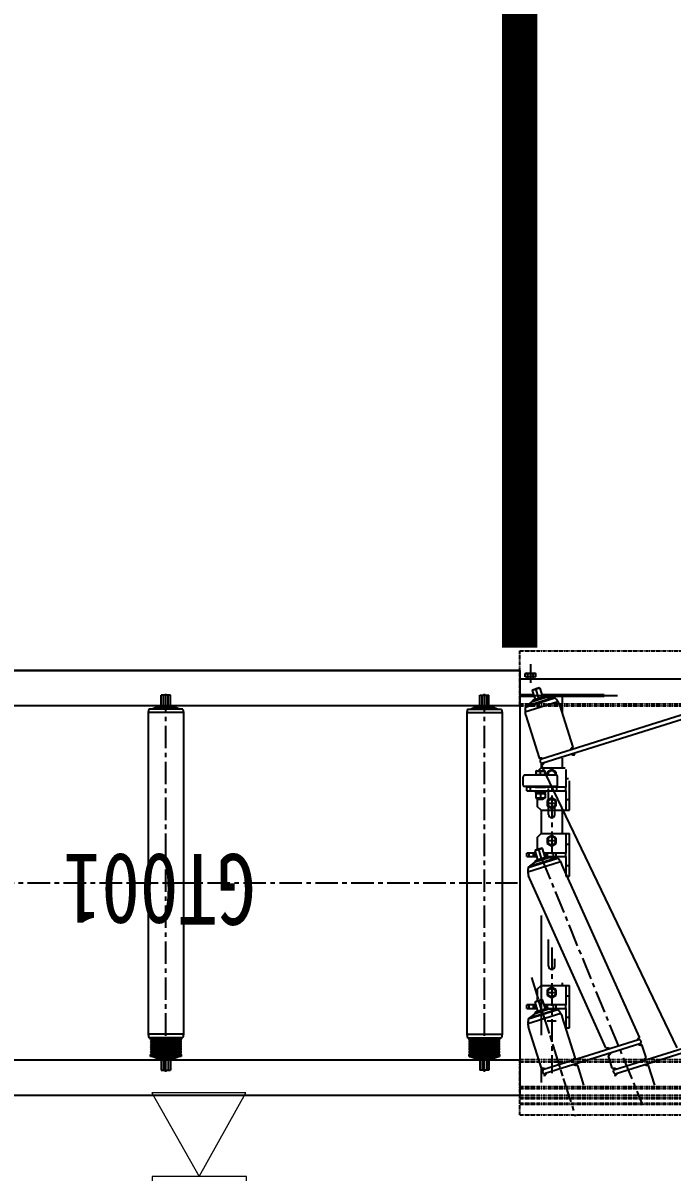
# Model space of a CAD drawing. Header units: millimetres. Extents: x 2509 to 128734, y 2492 to 91667.
# Drawn here: x 39921 to 40838, y 73149 to 74773 of the extents above; entities that cross this region are included whole.
import ezdxf

# ---------------------------------------------------------------- set-up
doc = ezdxf.new("R2010")
doc.units = ezdxf.units.MM
doc.linetypes.add('CENTER', pattern=[50.8, 31.75, -6.35, 6.35, -6.35])
doc.linetypes.add('PHANTOM', pattern=[2.5, 1.25, -0.25, 0.25, -0.25, 0.25, -0.25])
for name, color, linetype in [('1轮廓实线层', 7, 'Continuous'), ('35PANAAV91_RDXF_CONTINUOUS_LINE', 7, 'Continuous'), ('35PANAAV91_RL471-734_DXF_AXIS', 7, 'Continuous'), ('3中心线层', 1, 'CENTER'), ('5', 2, 'Continuous'), ('7标注层', 4, 'Continuous'), ('DEFAULT_3', 7, 'PHANTOM'), ('GA-02_DXF_CONTINUOUS_LINE', 7, 'Continuous'), ('GB-T6728-200DXF_CONTINUOUS_LINE', 7, 'Continuous'), ('GB_5783_BOLT_M8_25_DXF_AXIS', 7, 'Continuous'), ('GB_5783_BOLTDXF_CONTINUOUS_LINE', 7, 'Continuous'), ('GB_6170_NUT_DXF_CONTINUOUS_LINE', 7, 'Continuous'), ('GB_93_GROWERDXF_CONTINUOUS_LINE', 7, 'Continuous'), ('GB_97X_FLAT_DXF_CONTINUOUS_LINE', 7, 'Continuous'), ('HEX_SHAFT_01DXF_CONTINUOUS_LINE', 7, 'Continuous'), ('HEX_SHAFT_05DXF_CONTINUOUS_LINE', 7, 'Continuous'), ('HEX_SHAFT_08DXF_CONTINUOUS_LINE', 7, 'Continuous'), ('KGA12F2220E-DXF_CONTINUOUS_LINE', 7, 'Continuous'), ('KGA12J2018E-01-00-00-00DXF_AXIS', 7, 'Continuous'), ('KGA12J2018E-DXF_CONTINUOUS_LINE', 7, 'Continuous'), ('KGA12J2018M-00-00-00-00DXF_AXIS', 7, 'Continuous'), ('NA1-01160_DXF_AXIS', 7, 'Continuous'), ('NA1-01160_DXF_CONTINUOUS_LINE', 7, 'Continuous'), ('NA2-04490_DXF_AXIS', 7, 'Continuous'), ('NA2-04490_DXF_CONTINUOUS_LINE', 7, 'Continuous'), ('NA2-07950A_DXF_CONTINUOUS_LINE', 7, 'Continuous'), ('ODAI_DXF_CONTINUOUS_LINE', 7, 'Continuous'), ('TY-HCLJB-01_DXF_CONTINUOUS_LINE', 7, 'Continuous'), ('X5-01_DXF_CONTINUOUS_LINE', 7, 'Continuous'), ('X5-02_DXF_CONTINUOUS_LINE', 7, 'Continuous')]:
    doc.layers.add(name, color=color, linetype=linetype)
doc.layers.add('7', color=30, linetype='Continuous', lineweight=18)
doc.layers.add('9', color=253, linetype='Continuous', lineweight=18)
doc.styles.add('LMC', font='simhei.ttf', dxfattribs={"width": 0.8})
doc.styles.add('宋体', font='', dxfattribs={"width": 0.8, "height": 4})
doc.styles.get('宋体').set_extended_font_data('SimSun')

# ---------------------------------------------------------------- blocks, each defined once
blk = doc.blocks.new('*U199')
at = {"color": 0}
blk.add_line((500, -300), (-500, -300), dxfattribs=at)
at = {"layer": '1轮廓实线层', "color": 0, "linetype": 'Continuous'}
for p, q in [((500, 300), (-500, 300)), ((500, 250), (-500, 250)), ((-500, -250), (500, -250)), ((-500, -300), (500, -300))]:
    blk.add_line(p, q, dxfattribs=at)
at = {"layer": '1轮廓实线层', "color": 3, "linetype": 'Continuous'}
blk.add_line((-500, -300), (-500, 300), dxfattribs=at)
at = {"layer": '35PANAAV91_RDXF_CONTINUOUS_LINE', "color": 0, "linetype": 'Continuous'}
for p, q in [((-456.4, 265), (-443.6, 265)), ((-456.4, 250), (-456.4, 265)), ((-453.2, 250), (-453.2, 265)), ((-446.8, 250), (-446.8, 265)), ((-443.6, 250), (-443.6, 265)), ((-428.5, 245.5), (-471.5, 245.5)), ((-471.5, 242.7), (-471.5, 245.5)), ((-471.5, 245.5), (-471.5, 242.7)), ((-469, 245.8), (-469.3, 245.5)), ((-431, 245.8), (-469, 245.8)), ((-467.6, 246.3), (-468, 246)), ((-432, 246), (-468, 246)), ((-468, 245.8), (-468, 246)), ((-432.3, 246.3), (-467.6, 246.3)), ((-466.3, 246.9), (-466.6, 246.5)), ((-433.4, 246.5), (-466.6, 246.5)), ((-466.6, 246.3), (-466.6, 246.5)), ((-433.7, 246.9), (-466.3, 246.9)), ((-464.9, 247.4), (-465.2, 247.1)), ((-434.7, 247.1), (-465.2, 247.1)), ((-465.2, 246.9), (-465.2, 247.1)), ((-435.1, 247.4), (-464.9, 247.4)), ((-463.5, 248), (-463.9, 247.6)), ((-436.1, 247.6), (-463.9, 247.6)), ((-463.9, 247.4), (-463.9, 247.6)), ((-436.5, 248), (-463.5, 248)), ((-461, 250), (-462.5, 248.5)), ((-437.5, 248.5), (-462.5, 248.5)), ((-462.5, 248), (-462.5, 248.5)), ((-439, 250), (-461, 250)), ((-437.5, 248.5), (-439, 250)), ((-437.5, 248), (-437.5, 248.5)), ((-436.1, 247.6), (-436.5, 248)), ((-436.1, 247.4), (-436.1, 247.6)), ((-434.7, 247.1), (-435.1, 247.4)), ((-434.7, 246.9), (-434.7, 247.1)), ((-433.4, 246.5), (-433.7, 246.9)), ((-433.4, 246.3), (-433.4, 246.5)), ((-432, 246), (-432.3, 246.3)), ((-432, 245.8), (-432, 246)), ((-430.7, 245.5), (-431, 245.8)), ((-428.5, 242.7), (-428.5, 245.5)), ((-428.5, 245.5), (-428.5, 242.7)), ((-428.5, 242.7), (-471.5, 242.7)), ((-428.8, 242.3), (-471.2, 242.3)), ((-470.1, 241.9), (-471.2, 242.3)), ((-470.1, 241.1), (-471.2, 240.7)), ((-428.8, 240.7), (-471.2, 240.7)), ((-428.8, 240), (-471.2, 240)), ((-470.1, 239.5), (-471.2, 240)), ((-470.1, 238.8), (-471.2, 238.4)), ((-428.8, 238.4), (-471.2, 238.4)), ((-428.8, 237.6), (-471.2, 237.6)), ((-470.1, 237.2), (-471.2, 237.6)), ((-470.1, 236.4), (-471.2, 236)), ((-428.8, 236), (-471.2, 236)), ((-428.8, 235.3), (-471.2, 235.3)), ((-470.1, 234.9), (-471.2, 235.3)), ((-470.1, 234.1), (-471.2, 233.7)), ((-428.8, 233.7), (-471.2, 233.7)), ((-428.8, 232.9), (-471.2, 232.9)), ((-470.1, 232.5), (-471.2, 232.9)), ((-470.1, 231.8), (-471.2, 231.3)), ((-428.8, 231.3), (-471.2, 231.3)), ((-428.8, 230.6), (-471.2, 230.6)), ((-470.1, 230.2), (-471.2, 230.6)), ((-470.1, 229.4), (-471.2, 229)), ((-428.8, 229), (-471.2, 229)), ((-428.8, 228.3), (-471.2, 228.3)), ((-470.1, 227.8), (-471.2, 228.3)), ((-429.9, 241.9), (-470.1, 241.9)), ((-429.9, 241.1), (-470.1, 241.1)), ((-429.9, 239.5), (-470.1, 239.5)), ((-429.9, 238.8), (-470.1, 238.8)), ((-429.9, 237.2), (-470.1, 237.2)), ((-429.9, 236.4), (-470.1, 236.4)), ((-429.9, 234.9), (-470.1, 234.9)), ((-429.9, 234.1), (-470.1, 234.1)), ((-429.9, 232.5), (-470.1, 232.5)), ((-429.9, 231.8), (-470.1, 231.8)), ((-429.9, 230.2), (-470.1, 230.2)), ((-429.9, 229.4), (-470.1, 229.4)), ((-429.9, 227.8), (-470.1, 227.8)), ((-428.8, 242.3), (-429.9, 241.9)), ((-428.8, 240.7), (-429.9, 241.1)), ((-428.8, 240), (-429.9, 239.5)), ((-428.8, 238.4), (-429.9, 238.8)), ((-428.8, 237.6), (-429.9, 237.2)), ((-428.8, 236), (-429.9, 236.4)), ((-428.8, 235.3), (-429.9, 234.9)), ((-428.8, 233.7), (-429.9, 234.1)), ((-428.8, 232.9), (-429.9, 232.5)), ((-428.8, 231.3), (-429.9, 231.8)), ((-428.8, 230.6), (-429.9, 230.2)), ((-428.8, 229), (-429.9, 229.4)), ((-428.8, 228.3), (-429.9, 227.8)), ((-475, 214), (-474, 219)), ((-425, 214), (-475, 214)), ((-475, -240.5), (-475, 214)), ((-426, 219), (-474, 219)), ((-428.5, 221.6), (-471.5, 221.6)), ((-471.5, 219), (-471.5, 221.6)), ((-471.5, 221.6), (-471.5, 219)), ((-470.1, 227.1), (-471.2, 226.7)), ((-428.8, 226.7), (-471.2, 226.7)), ((-428.8, 225.9), (-471.2, 225.9)), ((-470.1, 225.5), (-471.2, 225.9)), ((-470.1, 224.7), (-471.2, 224.3)), ((-428.8, 224.3), (-471.2, 224.3)), ((-428.8, 223.6), (-471.2, 223.6)), ((-470.1, 223.2), (-471.2, 223.6)), ((-470.1, 222.4), (-471.2, 222)), ((-428.8, 222), (-471.2, 222)), ((-429.9, 227.1), (-470.1, 227.1)), ((-429.9, 225.5), (-470.1, 225.5)), ((-429.9, 224.7), (-470.1, 224.7)), ((-429.9, 223.2), (-470.1, 223.2)), ((-429.9, 222.4), (-470.1, 222.4)), ((-428.8, 226.7), (-429.9, 227.1)), ((-428.8, 225.9), (-429.9, 225.5)), ((-428.8, 224.3), (-429.9, 224.7)), ((-428.8, 223.6), (-429.9, 223.2)), ((-428.8, 222), (-429.9, 222.4)), ((-428.5, 219), (-428.5, 221.6)), ((-428.5, 221.6), (-428.5, 219)), ((-425, 214), (-426, 219)), ((-425, -240.5), (-425, 214)), ((-474, -245.5), (-475, -240.5)), ((-425, -240.5), (-475, -240.5)), ((-426, -245.5), (-425, -240.5)), ((-426, -245.5), (-474, -245.5)), ((-469, -245.8), (-469.3, -245.5)), ((-431, -245.8), (-469, -245.8)), ((-468, -246), (-468, -245.8)), ((-467.6, -246.4), (-468, -246)), ((-432, -246), (-468, -246)), ((-432.3, -246.4), (-467.6, -246.4)), ((-466.6, -246.6), (-466.6, -246.4)), ((-466.3, -246.9), (-466.6, -246.6)), ((-433.4, -246.6), (-466.6, -246.6)), ((-433.7, -246.9), (-466.3, -246.9)), ((-465.2, -247.1), (-465.2, -246.9)), ((-464.9, -247.5), (-465.2, -247.1)), ((-434.7, -247.1), (-465.2, -247.1)), ((-435.1, -247.5), (-464.9, -247.5)), ((-463.9, -247.7), (-463.9, -247.5)), ((-463.5, -248), (-463.9, -247.7)), ((-436.1, -247.7), (-463.9, -247.7)), ((-436.5, -248), (-463.5, -248)), ((-462.5, -248.5), (-462.5, -248)), ((-461, -250), (-462.5, -248.5)), ((-437.5, -248.5), (-462.5, -248.5)), ((-439, -250), (-461, -250)), ((-456.4, -250), (-456.4, -265)), ((-453.2, -250), (-453.2, -265)), ((-446.8, -250), (-446.8, -265)), ((-443.6, -250), (-443.6, -265)), ((-439, -250), (-437.5, -248.5)), ((-437.5, -248.5), (-437.5, -248)), ((-436.5, -248), (-436.1, -247.7)), ((-436.1, -247.7), (-436.1, -247.5)), ((-435.1, -247.5), (-434.7, -247.1)), ((-434.7, -247.1), (-434.7, -246.9)), ((-433.7, -246.9), (-433.4, -246.6)), ((-433.4, -246.6), (-433.4, -246.4)), ((-432.3, -246.4), (-432, -246)), ((-432, -246), (-432, -245.8)), ((-431, -245.8), (-430.7, -245.5)), ((-443.6, -265), (-456.4, -265))]:
    blk.add_line(p, q, dxfattribs=at)
at = {"layer": '35PANAAV91_RDXF_CONTINUOUS_LINE', "color": 1, "linetype": 'Continuous'}
for p, q in [((6.4, 265), (-6.4, 265)), ((-6.4, 250), (-6.4, 265)), ((-3.2, 250), (-3.2, 265)), ((3.2, 250), (3.2, 265)), ((6.4, 250), (6.4, 265)), ((-21.5, 245.5), (21.5, 245.5)), ((-21.5, 242.7), (-21.5, 245.5)), ((-21.5, 245.5), (-21.5, 242.7)), ((-19.3, 245.5), (-19, 245.8)), ((-19, 245.8), (19, 245.8)), ((-18, 246), (-17.6, 246.3)), ((-18, 246), (18, 246)), ((-18, 245.8), (-18, 246)), ((-17.6, 246.3), (17.6, 246.3)), ((-16.6, 246.5), (-16.3, 246.9)), ((-16.6, 246.5), (16.6, 246.5)), ((-16.6, 246.3), (-16.6, 246.5)), ((-16.3, 246.9), (16.3, 246.9)), ((-15.2, 247.1), (-14.9, 247.4)), ((-15.2, 247.1), (15.2, 247.1)), ((-15.2, 246.9), (-15.2, 247.1)), ((-14.9, 247.4), (14.9, 247.4)), ((-13.9, 247.6), (-13.5, 248)), ((-13.9, 247.6), (13.9, 247.6)), ((-13.9, 247.4), (-13.9, 247.6)), ((-13.5, 248), (13.5, 248)), ((-12.5, 248.5), (-11, 250)), ((-12.5, 248.5), (12.5, 248.5)), ((-12.5, 248), (-12.5, 248.5)), ((-11, 250), (11, 250)), ((11, 250), (12.5, 248.5)), ((12.5, 248), (12.5, 248.5)), ((13.5, 248), (13.9, 247.6)), ((13.9, 247.4), (13.9, 247.6)), ((14.9, 247.4), (15.2, 247.1)), ((15.2, 246.9), (15.2, 247.1)), ((16.3, 246.9), (16.6, 246.5)), ((16.6, 246.3), (16.6, 246.5)), ((17.6, 246.3), (18, 246)), ((18, 245.8), (18, 246)), ((19, 245.8), (19.3, 245.5)), ((21.5, 242.7), (21.5, 245.5)), ((21.5, 245.5), (21.5, 242.7)), ((-21.5, 242.7), (21.5, 242.7)), ((-21.2, 242.3), (21.2, 242.3)), ((-21.2, 242.3), (-20.1, 241.9)), ((-21.2, 240.7), (-20.1, 241.1)), ((-21.2, 240.7), (21.2, 240.7)), ((-21.2, 240), (21.2, 240)), ((-21.2, 240), (-20.1, 239.5)), ((-21.2, 238.4), (-20.1, 238.8)), ((-21.2, 238.4), (21.2, 238.4)), ((-21.2, 237.6), (21.2, 237.6)), ((-21.2, 237.6), (-20.1, 237.2)), ((-21.2, 236), (-20.1, 236.4)), ((-21.2, 236), (21.2, 236)), ((-21.2, 235.3), (21.2, 235.3)), ((-21.2, 235.3), (-20.1, 234.9)), ((-21.2, 233.7), (-20.1, 234.1)), ((-21.2, 233.7), (21.2, 233.7)), ((-21.2, 232.9), (21.2, 232.9)), ((-21.2, 232.9), (-20.1, 232.5)), ((-21.2, 231.3), (-20.1, 231.8)), ((-21.2, 231.3), (21.2, 231.3)), ((-21.2, 230.6), (21.2, 230.6)), ((-21.2, 230.6), (-20.1, 230.2)), ((-21.2, 229), (-20.1, 229.4)), ((-21.2, 229), (21.2, 229)), ((-21.2, 228.3), (21.2, 228.3)), ((-21.2, 228.3), (-20.1, 227.8)), ((-20.1, 241.9), (20.1, 241.9)), ((-20.1, 241.1), (20.1, 241.1)), ((-20.1, 239.5), (20.1, 239.5)), ((-20.1, 238.8), (20.1, 238.8)), ((-20.1, 237.2), (20.1, 237.2)), ((-20.1, 236.4), (20.1, 236.4)), ((-20.1, 234.9), (20.1, 234.9)), ((-20.1, 234.1), (20.1, 234.1)), ((-20.1, 232.5), (20.1, 232.5)), ((-20.1, 231.8), (20.1, 231.8)), ((-20.1, 230.2), (20.1, 230.2)), ((-20.1, 229.4), (20.1, 229.4)), ((-20.1, 227.8), (20.1, 227.8)), ((20.1, 241.9), (21.2, 242.3)), ((20.1, 241.1), (21.2, 240.7)), ((20.1, 239.5), (21.2, 240)), ((20.1, 238.8), (21.2, 238.4)), ((20.1, 237.2), (21.2, 237.6)), ((20.1, 236.4), (21.2, 236)), ((20.1, 234.9), (21.2, 235.3)), ((20.1, 234.1), (21.2, 233.7)), ((20.1, 232.5), (21.2, 232.9)), ((20.1, 231.8), (21.2, 231.3)), ((20.1, 230.2), (21.2, 230.6)), ((20.1, 229.4), (21.2, 229)), ((20.1, 227.8), (21.2, 228.3)), ((-25, 214), (-24, 219)), ((-25, 214), (25, 214)), ((-25, -240.5), (-25, 214)), ((-24, 219), (24, 219)), ((-21.5, 221.6), (21.5, 221.6)), ((-21.5, 219), (-21.5, 221.6)), ((-21.5, 221.6), (-21.5, 219)), ((-21.2, 226.7), (-20.1, 227.1)), ((-21.2, 226.7), (21.2, 226.7)), ((-21.2, 225.9), (21.2, 225.9)), ((-21.2, 225.9), (-20.1, 225.5)), ((-21.2, 224.3), (-20.1, 224.7)), ((-21.2, 224.3), (21.2, 224.3)), ((-21.2, 223.6), (21.2, 223.6)), ((-21.2, 223.6), (-20.1, 223.2)), ((-21.2, 222), (-20.1, 222.4)), ((-21.2, 222), (21.2, 222)), ((-20.1, 227.1), (20.1, 227.1)), ((-20.1, 225.5), (20.1, 225.5)), ((-20.1, 224.7), (20.1, 224.7)), ((-20.1, 223.2), (20.1, 223.2)), ((-20.1, 222.4), (20.1, 222.4)), ((20.1, 227.1), (21.2, 226.7)), ((20.1, 225.5), (21.2, 225.9)), ((20.1, 224.7), (21.2, 224.3)), ((20.1, 223.2), (21.2, 223.6)), ((20.1, 222.4), (21.2, 222)), ((21.5, 219), (21.5, 221.6)), ((21.5, 221.6), (21.5, 219)), ((25, 214), (24, 219)), ((25, -240.5), (25, 214)), ((-24, -245.5), (-25, -240.5)), ((-25, -240.5), (25, -240.5)), ((24, -245.5), (25, -240.5)), ((-24, -245.5), (24, -245.5)), ((-19, -245.8), (-19.3, -245.5)), ((-19, -245.8), (19, -245.8)), ((-18, -246), (-18, -245.8)), ((-17.6, -246.4), (-18, -246)), ((-18, -246), (18, -246)), ((-17.6, -246.4), (17.6, -246.4)), ((-16.6, -246.6), (-16.6, -246.4)), ((-16.3, -246.9), (-16.6, -246.6)), ((-16.6, -246.6), (16.6, -246.6)), ((-16.3, -246.9), (16.3, -246.9)), ((-15.2, -247.1), (-15.2, -246.9)), ((-14.9, -247.5), (-15.2, -247.1)), ((-15.2, -247.1), (15.2, -247.1)), ((-14.9, -247.5), (14.9, -247.5)), ((-13.9, -247.7), (-13.9, -247.5)), ((-13.5, -248), (-13.9, -247.7)), ((-13.9, -247.7), (13.9, -247.7)), ((-13.5, -248), (13.5, -248)), ((-12.5, -248.5), (-12.5, -248)), ((-11, -250), (-12.5, -248.5)), ((-12.5, -248.5), (12.5, -248.5)), ((-11, -250), (11, -250)), ((-6.4, -250), (-6.4, -265)), ((-3.2, -250), (-3.2, -265)), ((3.2, -250), (3.2, -265)), ((6.4, -250), (6.4, -265)), ((11, -250), (12.5, -248.5)), ((12.5, -248.5), (12.5, -248)), ((13.5, -248), (13.9, -247.7)), ((13.9, -247.7), (13.9, -247.5)), ((14.9, -247.5), (15.2, -247.1)), ((15.2, -247.1), (15.2, -246.9)), ((16.3, -246.9), (16.6, -246.6)), ((16.6, -246.6), (16.6, -246.4)), ((17.6, -246.4), (18, -246)), ((18, -246), (18, -245.8)), ((19, -245.8), (19.3, -245.5)), ((-6.4, -265), (6.4, -265))]:
    blk.add_line(p, q, dxfattribs=at)
at = {"layer": '35PANAAV91_RDXF_CONTINUOUS_LINE', "color": 0, "linetype": 'Continuous'}
for centre, start, end in [((-471.1, 242.7), 180, 250), ((-471.1, 240.3), 110, 250), ((-471.1, 238), 110, 250), ((-471.1, 235.6), 110, 250), ((-471.1, 233.3), 110, 250), ((-471.1, 231), 110, 250), ((-471.1, 228.6), 110, 250), ((-470.2, 241.5), 290, 70), ((-470.2, 239.2), 290, 70), ((-470.2, 236.8), 290, 70), ((-470.2, 234.5), 290, 70), ((-470.2, 232.1), 290, 70), ((-470.2, 229.8), 290, 70), ((-470.2, 227.5), 290, 70), ((-429.8, 241.5), 110, 250), ((-429.8, 239.2), 110, 250), ((-429.8, 236.8), 110, 250), ((-429.8, 234.5), 110, 250), ((-429.8, 232.1), 110, 250), ((-429.8, 229.8), 110, 250), ((-429.8, 227.5), 110, 250), ((-428.9, 242.7), 290, 0), ((-428.9, 240.3), 290, 70), ((-428.9, 238), 290, 70), ((-428.9, 235.6), 290, 70), ((-428.9, 233.3), 290, 70), ((-428.9, 231), 290, 70), ((-428.9, 228.6), 290, 70), ((-471.1, 226.3), 110, 250), ((-471.1, 223.9), 110, 250), ((-471.1, 221.6), 110, 180), ((-470.2, 225.1), 290, 70), ((-470.2, 222.8), 290, 70), ((-429.8, 225.1), 110, 250), ((-429.8, 222.8), 110, 250), ((-428.9, 226.3), 290, 70), ((-428.9, 223.9), 290, 70), ((-428.9, 221.6), 0, 70)]:
    blk.add_arc(centre, 0.4, start, end, dxfattribs=at)
at = {"layer": '35PANAAV91_RDXF_CONTINUOUS_LINE', "color": 1, "linetype": 'Continuous'}
for centre, start, end in [((-21.1, 242.7), 180, 250), ((-21.1, 240.3), 110, 250), ((-21.1, 238), 110, 250), ((-21.1, 235.6), 110, 250), ((-21.1, 233.3), 110, 250), ((-21.1, 231), 110, 250), ((-21.1, 228.6), 110, 250), ((-20.2, 241.5), 290, 70), ((-20.2, 239.2), 290, 70), ((-20.2, 236.8), 290, 70), ((-20.2, 234.5), 290, 70), ((-20.2, 232.1), 290, 70), ((-20.2, 229.8), 290, 70), ((-20.2, 227.5), 290, 70), ((20.2, 241.5), 110, 250), ((20.2, 239.2), 110, 250), ((20.2, 236.8), 110, 250), ((20.2, 234.5), 110, 250), ((20.2, 232.1), 110, 250), ((20.2, 229.8), 110, 250), ((20.2, 227.5), 110, 250), ((21.1, 242.7), 290, 0), ((21.1, 240.3), 290, 70), ((21.1, 238), 290, 70), ((21.1, 235.6), 290, 70), ((21.1, 233.3), 290, 70), ((21.1, 231), 290, 70), ((21.1, 228.6), 290, 70), ((-21.1, 226.3), 110, 250), ((-21.1, 223.9), 110, 250), ((-21.1, 221.6), 110, 180), ((-20.2, 225.1), 290, 70), ((-20.2, 222.8), 290, 70), ((20.2, 225.1), 110, 250), ((20.2, 222.8), 110, 250), ((21.1, 226.3), 290, 70), ((21.1, 223.9), 290, 70), ((21.1, 221.6), 0, 70)]:
    blk.add_arc(centre, 0.4, start, end, dxfattribs=at)
at = {"layer": '35PANAAV91_RL471-734_DXF_AXIS', "color": 1, "linetype": 'CENTER'}
for p, q in [((-450, 267), (-450, -267)), ((0, 267), (0, -267))]:
    blk.add_line(p, q, dxfattribs=at)
at = {"layer": '3中心线层'}
blk.add_line((500, 0), (-500, 0), dxfattribs=at)
at = {"style": '宋体', "width": 0.8}
blk.add_attdef('辊筒', (-126.6, -40.6), '', height=100, dxfattribs=at)
blk = doc.blocks.new('*U158')
at = {"layer": 'DEFAULT_3', "color": 8, "linetype": 'PHANTOM'}
for p, q in [((24035.9, 4612.6), (22235.9, 4612.6)), ((24035.9, 4597.4), (22235.9, 4597.4)), ((24035.9, 4595.9), (22235.9, 4595.9)), ((24035.9, 4589.4), (22235.9, 4589.4)), ((24035.9, 4587.9), (22235.9, 4587.9)), ((24035.9, 4584.6), (22235.9, 4584.6)), ((24035.9, 4575.6), (22235.9, 4575.6)), ((24035.9, 4572.6), (22235.9, 4572.6)), ((24035.9, 4537.6), (22235.9, 4537.6)), ((24035.9, 4534.6), (22235.9, 4534.6))]:
    blk.add_line(p, q, dxfattribs=at)
at = {"layer": 'DEFAULT_3', "color": 0, "linetype": 'PHANTOM'}
for p, q in [((24035.9, 4612.6), (24035.9, 4597.4)), ((24035.9, 4597.1), (24035.9, 4534.6)), ((24035.9, 4034.6), (22235.9, 4034.6)), ((24035.9, 4031.6), (22235.9, 4031.6)), ((24035.9, 4034.6), (24035.9, 4031.6)), ((24035.9, 4031.6), (24035.9, 3956.6)), ((24035.9, 3956.6), (22235.9, 3956.6))]:
    blk.add_line(p, q, dxfattribs=at)
at = {"layer": 'GA-02_DXF_CONTINUOUS_LINE', "color": 0, "linetype": 'Continuous'}
for p, q in [((23982.5, 4146.6), (23982.5, 4134.6)), ((23984.5, 4148.6), (24029, 4148.6)), ((23999.2, 4148.8), (23999, 4148.6)), ((23999.4, 4149.6), (23999.2, 4149.4)), ((23999.2, 4149.4), (23999.2, 4148.8)), ((24014.2, 4149.4), (23999.2, 4149.4)), ((23999.2, 4148.8), (24014.2, 4148.8)), ((24014, 4149.6), (24014.2, 4149.4)), ((24014.2, 4149.4), (24014.2, 4148.8)), ((24014.2, 4148.8), (24014.4, 4148.6)), ((24031, 4146.6), (24031, 4134.6)), ((23984.5, 4132.6), (24029, 4132.6)), ((23999.2, 4132.4), (23999, 4132.6)), ((23999.2, 4132.4), (23999.2, 4131.8)), ((23999.2, 4132.4), (24014.2, 4132.4)), ((23999.4, 4131.6), (23999.2, 4131.8)), ((24014.2, 4131.8), (23999.2, 4131.8)), ((24000.2, 4131.6), (23999.4, 4131.6)), ((24006.4, 4131.6), (24000.6, 4131.6)), ((24012.9, 4131.6), (24007.1, 4131.6)), ((24014, 4131.6), (24013.2, 4131.6)), ((24014, 4131.6), (24014.2, 4131.8)), ((24014.2, 4132.4), (24014.4, 4132.6)), ((24014.2, 4132.4), (24014.2, 4131.8))]:
    blk.add_line(p, q, dxfattribs=at)
for centre, start, end in [((23984.5, 4146.6), 90, 180), ((24029, 4146.6), 0, 90), ((23984.5, 4134.6), 180, 270), ((24029, 4134.6), 270, 0)]:
    blk.add_arc(centre, 2, start, end, dxfattribs=at)
at = {"layer": 'GB-T6728-200DXF_CONTINUOUS_LINE', "color": 0, "linetype": 'Continuous'}
for p, q in [((24005.9, 4544.7), (24005.9, 4566.9)), ((24005.9, 4330.9), (24005.9, 4500.1)), ((23975.9, 4426), (23975.9, 4429.6)), ((24005.9, 4396.6), (24005.9, 4429.6)), ((23986.7, 4391.9), (23986.7, 4402.9)), ((23995.2, 4402.9), (23995.2, 4365)), ((23975.9, 4182.1), (23975.9, 4215.1)), ((24005.9, 4182.1), (24005.9, 4215.1)), ((23986.7, 4178.1), (23986.7, 4188.4)), ((23995.2, 4188.4), (23995.2, 4151.2)), ((23975.9, 4108.7), (23975.9, 4122.1)), ((24005.9, 4115.4), (24005.9, 4122.1)), ((24005.9, 4108.4), (24005.9, 4110.3)), ((23975.9, 4021.1), (23975.9, 4045.9))]:
    blk.add_line(p, q, dxfattribs=at)
for centre in [(23990.9, 4402.9), (23990.9, 4188.4)]:
    blk.add_arc(centre, 4.25, 0, 180, dxfattribs=at)
at = {"layer": 'GB_5783_BOLT_M8_25_DXF_AXIS', "color": 0, "linetype": 'CENTER'}
blk.add_line((24020.9, 3975.8), (24020.9, 4001.9), dxfattribs=at)
at = {"layer": 'GB_5783_BOLTDXF_CONTINUOUS_LINE', "color": 0, "linetype": 'Continuous'}
for p, q in [((23990.9, 4447.2), (23984.4, 4443.4)), ((23984.4, 4443.4), (23984.4, 4435.9)), ((23984.4, 4435.9), (23990.9, 4432.1)), ((23997.4, 4443.4), (23990.9, 4447.2)), ((23990.9, 4432.1), (23997.4, 4435.9)), ((23997.4, 4435.9), (23997.4, 4443.4)), ((23990.9, 4232.7), (23984.4, 4228.9)), ((23984.4, 4228.9), (23984.4, 4221.4)), ((23997.4, 4228.9), (23990.9, 4232.7)), ((23997.4, 4221.4), (23997.4, 4228.9)), ((23984.4, 4221.4), (23990.9, 4217.6)), ((23990.9, 4217.6), (23997.4, 4221.4)), ((23990.9, 4179.7), (23984.4, 4175.9)), ((23984.4, 4175.9), (23984.4, 4168.4)), ((23997.4, 4175.9), (23990.9, 4179.7)), ((23997.4, 4168.4), (23997.4, 4175.9)), ((23984.4, 4168.4), (23990.9, 4164.6)), ((23990.9, 4164.6), (23997.4, 4168.4)), ((24002.7, 4166), (24003.4, 4166.6)), ((24002.7, 4165.1), (24002.7, 4166)), ((24010.7, 4166), (24002.7, 4166)), ((24003.4, 4166.6), (24003.4, 4165.1)), ((24003.4, 4166.6), (24010.1, 4166.6)), ((24010.1, 4166.6), (24003.4, 4166.6)), ((24010.1, 4166.6), (24010.1, 4165.1)), ((24010.7, 4166), (24010.1, 4166.6)), ((24010.7, 4165.1), (24010.7, 4166)), ((23984.4, 4132.6), (23984.4, 4128.4)), ((23984.4, 4128.4), (23990.9, 4124.6)), ((23990.9, 4124.6), (23997.4, 4128.4)), ((23997.4, 4128.4), (23997.4, 4132.6)), ((24000.2, 4131.6), (24000.2, 4126.7)), ((24000.2, 4131.6), (24000.6, 4131.6)), ((24012.5, 4126.3), (24001, 4126.3)), ((24006.4, 4131.6), (24007.1, 4131.6)), ((24006.7, 4131.6), (24006.7, 4127.4)), ((24012.9, 4131.6), (24013.2, 4131.6)), ((24013.2, 4126.7), (24013.2, 4131.6)), ((24016.9, 3995.1), (24016.9, 3996.6)), ((24024.9, 3995.1), (24024.9, 3996.6)), ((24013.4, 3993.6), (24013.4, 3989.4)), ((24013.4, 3993.6), (24028.4, 3993.6)), ((24026.7, 3988.3), (24015.2, 3988.3)), ((24017.2, 3993.6), (24017.2, 3989.4)), ((24024.7, 3993.6), (24024.7, 3989.4)), ((24028.4, 3993.6), (24028.4, 3989.4))]:
    blk.add_line(p, q, dxfattribs=at)
for centre in [(23990.9, 4439.6), (23990.9, 4225.1), (23990.9, 4172.1)]:
    blk.add_circle(centre, 5.74, dxfattribs=at)
for centre, radius, start, end in [((23990.9, 4132.1), 5.74, 174.9975, 5.0025), ((24003, 4131.9), 5.89, 241.8285, 250), ((24010.5, 4131.9), 5.89, 290, 298.1715), ((24015.5, 3995.1), 1.49, 285.0261, 0), ((24026.4, 3995.1), 1.49, 180, 254.9739), ((24017.2, 3993.9), 5.89, 230, 250), ((24015.4, 3991.7), 3.07, 229.995, 232.2969), ((24024.7, 3993.9), 5.89, 290, 310)]:
    blk.add_arc(centre, radius, start, end, dxfattribs=at)
for points, knots in [([(24006.7, 4127.4), (24005.7, 4126.9), (24003.5, 4126.5), (24001.2, 4126.9), (24000.2, 4127.4)], [0, 0, 0, 0, 0.500002, 1, 1, 1, 1]), ([(24013.2, 4127.4), (24012.2, 4126.9), (24010, 4126.5), (24007.7, 4126.9), (24006.7, 4127.4)], [0, 0, 0, 0, 0.499997, 1, 1, 1, 1]), ([(24017.2, 3989.4), (24016.9, 3989.1), (24016.3, 3988.8), (24015.4, 3988.6), (24014.4, 3988.8), (24013.8, 3989.1), (24013.5, 3989.3)], [0, 0, 0, 0, 0.262608, 0.502486, 0.741355, 1, 1, 1, 1]), ([(24024.7, 3989.4), (24024.1, 3989.1), (24022.9, 3988.8), (24020.9, 3988.6), (24019, 3988.8), (24017.8, 3989.1), (24017.2, 3989.4)], [0, 0, 0, 0, 0.249889, 0.499997, 0.750107, 1, 1, 1, 1]), ([(24028.4, 3989.4), (24028.2, 3989.1), (24027.6, 3988.8), (24026.6, 3988.6), (24025.6, 3988.8), (24025, 3989.1), (24024.7, 3989.4)], [0, 0, 0, 0, 0.261279, 0.499999, 0.73872, 1, 1, 1, 1])]:
    blk.add_open_spline(points, degree=3, knots=knots, dxfattribs=at)
at = {"layer": 'GB_6170_NUT_DXF_CONTINUOUS_LINE', "color": 0, "linetype": 'Continuous'}
for p, q in [((24000.2, 4158.5), (24000.2, 4165)), ((24000.9, 4165.1), (24012.5, 4165.1)), ((24006.7, 4159), (24006.7, 4164.5)), ((24013.2, 4158.5), (24013.2, 4165))]:
    blk.add_line(p, q, dxfattribs=at)
for centre, start, end in [((24001.2, 4161.7), 95, 106.7859), ((24001.2, 4161.8), 253.2155, 265), ((24012.2, 4161.7), 73.2141, 85), ((24012.2, 4161.8), 275, 286.7845)]:
    blk.add_arc(centre, 3.51, start, end, dxfattribs=at)
for points, knots in [([(24000.2, 4164.5), (24000.8, 4164.7), (24001.8, 4165), (24003.5, 4165), (24005.1, 4165), (24006.2, 4164.7), (24006.7, 4164.5)], [0, 0, 0, 0, 0.25067, 0.50002, 0.749361, 1, 1, 1, 1]), ([(24006.7, 4159), (24006.2, 4158.8), (24005.1, 4158.5), (24003.5, 4158.5), (24001.8, 4158.5), (24000.8, 4158.8), (24000.2, 4159)], [0, 0, 0, 0, 0.250652, 0.500002, 0.749352, 1, 1, 1, 1]), ([(24006.7, 4164.5), (24007.3, 4164.7), (24008.3, 4165), (24010, 4165), (24011.6, 4165), (24012.7, 4164.7), (24013.2, 4164.5)], [0, 0, 0, 0, 0.250638, 0.49998, 0.74933, 1, 1, 1, 1]), ([(24013.2, 4159), (24012.7, 4158.8), (24011.6, 4158.5), (24010, 4158.5), (24008.3, 4158.5), (24007.3, 4158.8), (24006.7, 4159)], [0, 0, 0, 0, 0.250649, 0.499999, 0.749349, 1, 1, 1, 1])]:
    blk.add_open_spline(points, degree=3, knots=knots, dxfattribs=at)
at = {"layer": 'GB_93_GROWERDXF_CONTINUOUS_LINE', "color": 0, "linetype": 'Continuous'}
for p in [(24000.6, 4156.2), (24012.9, 4158.3)]:
    blk.add_line(p, (24000.6, 4158.3), dxfattribs=at)
at = {"layer": 'GB_93_GROWERDXF_CONTINUOUS_LINE', "color": 0, "linetype": 'Continuous', "extrusion": (0, 0, -1)}
for centre, start_param, end_param in [((24006.7, 4158.3), 1.570796, 1.76924), ((24006.7, 4156.2), 1.472062, 1.570796)]:
    blk.add_ellipse(centre, major_axis=(0, 10.7), ratio=0.57735, start_param=start_param, end_param=end_param, dxfattribs=at)
at = {"layer": 'GB_97X_FLAT_DXF_CONTINUOUS_LINE', "color": 0, "linetype": 'Continuous'}
for p, q in [((23998.7, 4154.6), (23998.7, 4156.2)), ((24014.7, 4156.2), (23998.7, 4156.2)), ((24014.7, 4154.6), (24014.7, 4156.2))]:
    blk.add_line(p, q, dxfattribs=at)
at = {"layer": 'HEX_SHAFT_01DXF_CONTINUOUS_LINE', "color": 0, "linetype": 'Continuous'}
for p, q in [((23999.8, 4462.6), (24003.7, 4450.2)), ((24003.7, 4450.2), (24014.2, 4453.5)), ((24003.7, 4450.2), (24004.4, 4449.8)), ((24004.4, 4449.8), (24013.9, 4452.8)), ((24005.1, 4464.3), (24009.1, 4451.3)), ((24010.3, 4465.9), (24014.2, 4453.5)), ((24014.2, 4453.5), (24013.9, 4452.8))]:
    blk.add_line(p, q, dxfattribs=at)
at = {"layer": 'HEX_SHAFT_05DXF_CONTINUOUS_LINE', "color": 0, "linetype": 'Continuous'}
for p, q in [((23999.9, 4248.5), (24003.8, 4236.1)), ((24003.8, 4236.1), (24014.3, 4239.4)), ((24004.5, 4235.7), (24014, 4238.7)), ((24005.2, 4250.2), (24009.2, 4237.2)), ((24010.4, 4251.8), (24014.3, 4239.4)), ((24014.3, 4239.4), (24014, 4238.7)), ((24003.8, 4236.1), (24004.5, 4235.7))]:
    blk.add_line(p, q, dxfattribs=at)
at = {"layer": 'HEX_SHAFT_08DXF_CONTINUOUS_LINE', "color": 0, "linetype": 'Continuous'}
for p, q in [((24007.8, 4009.6), (24003.9, 4022)), ((24007.8, 4009.6), (24018.3, 4012.9)), ((24008.5, 4009.2), (24018, 4012.2)), ((24009.2, 4023.7), (24013.2, 4010.7)), ((24018.3, 4012.9), (24014.4, 4025.3)), ((24018.3, 4012.9), (24018, 4012.2)), ((24007.8, 4009.6), (24008.5, 4009.2))]:
    blk.add_line(p, q, dxfattribs=at)
at = {"layer": 'KGA12F2220E-DXF_CONTINUOUS_LINE', "color": 0, "linetype": 'Continuous'}
for p, q in [((23965.9, 4489.6), (23965.9, 4429.6)), ((23970.9, 4489.6), (23965.9, 4489.6)), ((23970.9, 4462.1), (23970.9, 4489.4)), ((23970.9, 4474.6), (23965.9, 4474.6)), ((24014.1, 4468.9), (23995, 4462.9)), ((24014.2, 4468.5), (23995.2, 4462.4)), ((24014.1, 4468.1), (23995.4, 4462.2)), ((24011.4, 4466.3), (23998.7, 4462.2)), ((24010.9, 4466.1), (24010.9, 4463.9)), ((24014.1, 4468.1), (24011.4, 4466.3)), ((24013.8, 4469.1), (24014.1, 4468.9)), ((24014.1, 4468.9), (24014.2, 4468.5)), ((24014.1, 4468.1), (24014.2, 4468.5)), ((23970.9, 4462.1), (23970.9, 4457.1)), ((24000, 4462.1), (23970.9, 4462.1)), ((23970.9, 4429.6), (23970.9, 4457.1)), ((23970.9, 4457.1), (24001.5, 4457.1)), ((23984.9, 4457.1), (23984.9, 4462.1)), ((23988.9, 4457.1), (23988.9, 4462.1)), ((23995.1, 4463.2), (23995, 4462.9)), ((23995, 4462.9), (23995.2, 4462.4)), ((23995.4, 4462.2), (23995.2, 4462.4)), ((23995.4, 4462.2), (23998.7, 4462.2)), ((23996.7, 4462.1), (23996.7, 4457.1)), ((23999.7, 4462.1), (23999.7, 4457.1)), ((24010.9, 4451.9), (24010.9, 4434.6)), ((24025.9, 4462.1), (24011.5, 4462.1)), ((24013.1, 4457.1), (24025.9, 4457.1)), ((24013.7, 4462.1), (24013.7, 4457.1)), ((24016.7, 4462.1), (24016.7, 4457.1)), ((24022.9, 4462.1), (24022.9, 4457.1)), ((24025.9, 4462.1), (24025.9, 4457.1)), ((23970.9, 4444.6), (23965.9, 4444.6)), ((24010.9, 4434.6), (24005.9, 4429.6)), ((24005.9, 4429.6), (23965.9, 4429.6)), ((23965.9, 4275.1), (23965.9, 4215.1)), ((23971.1, 4275.1), (23965.9, 4275.1)), ((23970.9, 4247.6), (23970.9, 4275.1)), ((23970.9, 4260.1), (23965.9, 4260.1)), ((24014.2, 4254.8), (23995.1, 4248.8)), ((24013.9, 4255), (24014.2, 4254.8)), ((24014.2, 4254.8), (24014.3, 4254.4)), ((23970.9, 4247.6), (23970.9, 4242.6)), ((24000.2, 4247.6), (23970.9, 4247.6)), ((23970.9, 4215.1), (23970.9, 4242.6)), ((23970.9, 4242.6), (24001.8, 4242.6)), ((23984.9, 4242.6), (23984.9, 4247.6)), ((23988.9, 4242.6), (23988.9, 4247.6)), ((23995.2, 4249.1), (23995.1, 4248.8)), ((23995.1, 4248.8), (23995.2, 4248.3)), ((24014.3, 4254.4), (23995.2, 4248.3)), ((23995.5, 4248.1), (23995.2, 4248.3)), ((24014.2, 4254), (23995.5, 4248.1)), ((23995.5, 4248.1), (23998.8, 4248.1)), ((23996.7, 4247.6), (23996.7, 4242.6)), ((24011.5, 4252.2), (23998.8, 4248.1)), ((23999.7, 4247.6), (23999.7, 4242.6)), ((24010.9, 4252), (24010.9, 4250.1)), ((24014.2, 4254), (24011.5, 4252.2)), ((24025.9, 4247.6), (24011.7, 4247.6)), ((24013.3, 4242.6), (24025.9, 4242.6)), ((24013.7, 4247.6), (24013.7, 4242.6)), ((24014.2, 4254), (24014.3, 4254.4)), ((24016.7, 4247.6), (24016.7, 4242.6)), ((24022.9, 4247.6), (24022.9, 4242.6)), ((24025.9, 4247.6), (24025.9, 4242.6)), ((23970.9, 4230.1), (23965.9, 4230.1)), ((24010.9, 4237.8), (24010.9, 4220.1)), ((24005.9, 4215.1), (23965.9, 4215.1)), ((24010.9, 4220.1), (24005.9, 4215.1)), ((23965.9, 4182.1), (23965.9, 4140.5)), ((24005.9, 4182.1), (23965.9, 4182.1)), ((23970.9, 4154.6), (23970.9, 4182.1)), ((24005.9, 4182.1), (24010.9, 4177.1)), ((24010.9, 4177.1), (24010.9, 4165.1)), ((23970.9, 4167.1), (23965.9, 4167.1)), ((23970.9, 4154.6), (23970.9, 4149.6)), ((24025.9, 4154.6), (23970.9, 4154.6)), ((23970.9, 4124.6), (23970.9, 4149.6)), ((23970.9, 4149.6), (24025.9, 4149.6)), ((23984.2, 4149.6), (23984.2, 4154.6)), ((23990.9, 4149.6), (23990.9, 4154.6)), ((24020.9, 4154.6), (24020.9, 4149.6)), ((24025.9, 4154.6), (24025.9, 4149.6)), ((23970.9, 4137.1), (23967, 4137.1)), ((24010.1, 4126.3), (24005.9, 4122.1)), ((24005.9, 4122.1), (23971.7, 4122.1)), ((24018.2, 4028.3), (23999.1, 4022.3)), ((24018.3, 4027.9), (23999.3, 4021.8)), ((24018.2, 4027.5), (23999.5, 4021.7)), ((24018.2, 4027.5), (24015.5, 4025.7)), ((24017.9, 4028.5), (24018.2, 4028.3)), ((24018.2, 4028.3), (24018.3, 4027.9)), ((24018.2, 4027.5), (24018.3, 4027.9)), ((23999.2, 4022.6), (23999.1, 4022.3)), ((23999.1, 4022.3), (23999.3, 4021.8)), ((23999.5, 4021.7), (23999.3, 4021.8)), ((23999.5, 4021.7), (24002.8, 4021.7)), ((24015.5, 4025.7), (24002.8, 4021.7))]:
    blk.add_line(p, q, dxfattribs=at)
at = {"layer": 'KGA12J2018E-01-00-00-00DXF_AXIS', "color": 0, "linetype": 'CENTER'}
for p, q in [((23990.9, 4375.9), (23990.9, 4553.9)), ((23990.9, 4161.4), (23990.9, 4247.6))]:
    blk.add_line(p, q, dxfattribs=at)
at = {"layer": 'KGA12J2018E-01-00-00-00DXF_AXIS', "color": 0, "linetype": 'Continuous'}
for p, q in [((23997.2, 4479.6), (23984.7, 4479.6)), ((23997.2, 4439.6), (23984.7, 4439.6)), ((23997.2, 4225.1), (23984.7, 4225.1)), ((23997.2, 4172.1), (23984.7, 4172.1)), ((23997.2, 4132.1), (23984.7, 4132.1))]:
    blk.add_line(p, q, dxfattribs=at)
at = {"layer": 'KGA12J2018E-DXF_CONTINUOUS_LINE', "color": 0, "linetype": 'Continuous'}
for p, q in [((24004.1, 4021.1), (23916.6, 4021.1)), ((24004.1, 4018.6), (23916.6, 4018.6)), ((24002.1, 4021.1), (24002.1, 4018.6)), ((24004.1, 4021.1), (24004.1, 4018.6)), ((24005, 4018.6), (24004.1, 4018.6)), ((24016.6, 4021.1), (24015.7, 4021.1)), ((24016.6, 4021.1), (24016.6, 4018.6)), ((24035.3, 4021.1), (24016.6, 4021.1)), ((24035.3, 4018.6), (24016.6, 4018.6)), ((24018.6, 4021.1), (24018.6, 4018.6)), ((24033.3, 4021.1), (24033.3, 4018.6)), ((24035.3, 4021.1), (24035.3, 4018.6)), ((24035.3, 4018.6), (24035.3, 3996.6)), ((24035.3, 3996.6), (23185.3, 3996.6))]:
    blk.add_line(p, q, dxfattribs=at)
at = {"layer": 'KGA12J2018M-00-00-00-00DXF_AXIS', "color": 1, "linetype": 'CENTER'}
blk.add_line((24019.4, 4418.7), (23957.8, 4614.3), dxfattribs=at)
at = {"layer": 'KGA12J2018M-00-00-00-00DXF_AXIS', "color": 0, "linetype": 'CENTER'}
blk.add_line((24022.8, 4019.9), (23897.8, 4019.9), dxfattribs=at)
at = {"layer": 'NA1-01160_DXF_AXIS', "color": 0, "linetype": 'CENTER'}
blk.add_line((24005.1, 4464.2), (23962.7, 4598.7), dxfattribs=at)
at = {"layer": 'NA1-01160_DXF_CONTINUOUS_LINE', "color": 0, "linetype": 'Continuous'}
for p, q in [((23945.3, 4570.6), (23954, 4543)), ((23957.6, 4531.6), (23975.9, 4473.8)), ((24005.3, 4546.6), (24023.5, 4488.8)), ((24024.5, 4483.4), (23978.2, 4468.8))]:
    blk.add_line(p, q, dxfattribs=at)
for centre, radius, start, end in [((24002.8, 4552.1), 5, 109.403, 160.5936), ((24002.8, 4552.1), 5, 234.392, 285.5826), ((24000.8, 4557.7), 1, 289.403, 17.4928), ((24004.4, 4546.3), 1, 17.4928, 105.5826), ((23955, 4543.3), 1, 197.4928, 285.5826), ((23956.6, 4537.5), 5, 54.392, 105.5826), ((23958.6, 4531.9), 1, 109.403, 197.4928), ((23956.6, 4537.5), 5, 289.403, 340.5936), ((24004.5, 4482.8), 20, 1.7522, 17.4928), ((23994.9, 4479.8), 20, 197.4928, 213.2333)]:
    blk.add_arc(centre, radius, start, end, dxfattribs=at)
at = {"layer": 'NA2-04490_DXF_AXIS', "color": 1, "linetype": 'CENTER'}
blk.add_line((24005.2, 4250.1), (23862.7, 4598.7), dxfattribs=at)
at = {"layer": 'NA2-04490_DXF_CONTINUOUS_LINE', "color": 0, "linetype": 'Continuous'}
for p, q in [((23845.3, 4570.6), (23854, 4543)), ((23857.6, 4531.6), (23863.1, 4514.4)), ((23905.3, 4546.6), (23910.7, 4529.4)), ((23914.3, 4518), (24023.6, 4274.7)), ((23866.7, 4502.9), (23975.9, 4259.7)), ((24024.5, 4269.3), (23978.3, 4254.7))]:
    blk.add_line(p, q, dxfattribs=at)
for centre, radius, start, end in [((23902.8, 4552.1), 5, 109.403, 160.5758), ((23902.8, 4552.1), 5, 234.4097, 285.5826), ((23900.8, 4557.7), 1, 289.403, 17.4928), ((23904.4, 4546.3), 1, 17.4928, 105.5826), ((23855, 4543.3), 1, 197.4928, 285.5826), ((23856.6, 4537.5), 5, 54.4097, 105.5826), ((23858.6, 4531.9), 1, 109.403, 197.4928), ((23856.6, 4537.5), 5, 289.403, 340.5758), ((23911.8, 4523.5), 5, 109.403, 161.4298), ((23911.8, 4523.5), 5, 235.2637, 285.5826), ((23909.8, 4529.1), 1, 289.403, 17.4928), ((23913.4, 4517.7), 1, 17.4928, 105.5826), ((23864, 4514.7), 1, 197.4928, 285.5826), ((23865.6, 4508.9), 5, 53.5558, 105.5826), ((23867.6, 4503.3), 1, 109.403, 197.4928), ((23865.6, 4508.9), 5, 289.403, 339.7219), ((24004.6, 4268.7), 20, 1.7522, 17.4928), ((23995, 4265.7), 20, 197.4928, 213.2333)]:
    blk.add_arc(centre, radius, start, end, dxfattribs=at)
at = {"layer": 'NA2-07950A_DXF_CONTINUOUS_LINE', "color": 0, "linetype": 'Continuous'}
for p, q in [((24005.2, 4119.3), (23814.3, 4518)), ((23979.9, 4033.2), (23961.1, 4092.9)), ((24027.6, 4048.2), (24008.8, 4107.9)), ((24028.6, 4042.8), (23982.3, 4028.2))]:
    blk.add_line(p, q, dxfattribs=at)
for centre, radius, start, end in [((24006.3, 4113.4), 5, 109.403, 159.7191), ((24006.3, 4113.4), 5, 233.5349, 285.5826), ((24004.3, 4119), 1, 289.403, 17.4928), ((23958.5, 4104.6), 1, 197.4928, 285.5826), ((23960.1, 4098.8), 5, 55.2665, 105.5826), ((23962.1, 4093.2), 1, 109.403, 197.4928), ((23960.1, 4098.8), 5, 289.403, 341.4506), ((24007.9, 4107.6), 1, 17.4928, 105.5826), ((24008.6, 4042.2), 20, 1.7522, 17.4928), ((23999, 4039.2), 20, 197.4928, 213.2333)]:
    blk.add_arc(centre, radius, start, end, dxfattribs=at)
at = {"layer": 'ODAI_DXF_CONTINUOUS_LINE', "color": 0, "linetype": 'Continuous'}
for p, q in [((23900, 4554.3), (23766.6, 4512.3)), ((23901.8, 4548.6), (23768.4, 4506.6)), ((23866.6, 4512.3), (24000, 4554.3)), ((23868.4, 4506.6), (24001.8, 4548.6)), ((23625.7, 3996.6), (24003.5, 4115.7)), ((23645.7, 3996.6), (24005.3, 4110))]:
    blk.add_line(p, q, dxfattribs=at)
for centre, start, end in [((23900.9, 4551.5), 287.4928, 107.4928), ((24000.9, 4551.5), 287.4928, 107.4928), ((23867.5, 4509.5), 107.4928, 287.4928), ((24004.4, 4112.8), 287.4928, 107.4928)]:
    blk.add_arc(centre, 3, start, end, dxfattribs=at)
at = {"layer": 'TY-HCLJB-01_DXF_CONTINUOUS_LINE', "color": 0, "linetype": 'Continuous'}
for p, q in [((24035.9, 4000.6), (24035.3, 4000.6)), ((24035.3, 3996.6), (24035.9, 3996.6)), ((24035.9, 3996.6), (24035.9, 4000.6))]:
    blk.add_line(p, q, dxfattribs=at)
at = {"layer": 'X5-01_DXF_CONTINUOUS_LINE', "color": 0, "linetype": 'Continuous'}
for p, q in [((24023.9, 4477), (23982.3, 4463.8)), ((24023.4, 4476), (23983.3, 4463.3)), ((24023.4, 4476), (24023.9, 4477)), ((23983.3, 4463.3), (23982.3, 4463.8)), ((24024, 4262.9), (23982.4, 4249.7)), ((24023.5, 4261.9), (23983.4, 4249.2)), ((24023.5, 4261.9), (24024, 4262.9)), ((23983.4, 4249.2), (23982.4, 4249.7)), ((24028, 4036.4), (23986.4, 4023.2)), ((24027.5, 4035.4), (23987.4, 4022.7)), ((24027.5, 4035.4), (24028, 4036.4)), ((23987.4, 4022.7), (23986.4, 4023.2))]:
    blk.add_line(p, q, dxfattribs=at)
for centre, start, end in [((23996.4, 4481.8), 349.9738, 3.148), ((24002.1, 4483.6), 211.8375, 225.0117), ((23996.5, 4267.7), 349.9738, 3.148), ((24002.2, 4269.5), 211.8375, 225.0117), ((24006.2, 4043), 211.8375, 225.0117), ((24000.5, 4041.2), 349.9738, 3.148)]:
    blk.add_arc(centre, 28, start, end, dxfattribs=at)
at = {"layer": 'X5-02_DXF_CONTINUOUS_LINE', "color": 0, "linetype": 'Continuous'}
for p, q in [((24022.3, 4475.3), (23984.6, 4463.5)), ((24014.3, 4469.2), (23994.7, 4463)), ((24014.3, 4469.2), (24022.3, 4475.3)), ((24022.3, 4475.3), (24022.2, 4475.6)), ((23984.6, 4463.5), (23984.5, 4463.7)), ((23994.7, 4463), (23984.6, 4463.5)), ((24022.4, 4261.2), (23984.7, 4249.4)), ((24014.4, 4255.1), (23994.8, 4248.9)), ((24014.4, 4255.1), (24022.4, 4261.2)), ((24022.4, 4261.2), (24022.3, 4261.5)), ((23984.7, 4249.4), (23984.6, 4249.6)), ((23994.8, 4248.9), (23984.7, 4249.4)), ((24026.4, 4034.7), (23988.7, 4022.9)), ((24018.4, 4028.6), (23998.8, 4022.4)), ((24018.4, 4028.6), (24026.4, 4034.7)), ((24026.4, 4034.7), (24026.3, 4035)), ((23988.7, 4022.9), (23988.6, 4023.1)), ((23998.8, 4022.4), (23988.7, 4022.9))]:
    blk.add_line(p, q, dxfattribs=at)
at = {"color": 0, "style": '宋体'}
blk.add_attdef('设备编号', (22791.7, 4264.4), '', height=90, dxfattribs=at)
blk = doc.blocks.new('A$C23802A71')
at = {"layer": '7'}
blk.add_line((440.2, 0), (0, 0), dxfattribs=at)
at = {"layer": '9'}
for p, q in [((112, 590.3), (178.8, 472.2)), ((244.7, 590.3), (112, 590.3)), ((178.8, 472.2), (244.7, 590.3)), ((245.5, 472.2), (112.2, 472.2)), ((112.2, 472.2), (112.2, 285.7)), ((245.5, 285.7), (245.5, 472.2)), ((245.5, 382.6), (297.2, 407.3)), ((245.5, 382.6), (405.1, 382.6)), ((245.5, 382.6), (297.2, 357.9)), ((112.2, 285.7), (245.5, 285.7))]:
    blk.add_line(p, q, dxfattribs=at)
at = {"layer": '5', "style": 'LMC', "width": 0.8}
blk.add_text('BCR1', height=150, dxfattribs=at).set_placement((10.4, 44))

msp = doc.modelspace()

# ---------------------------------------------------------------- linework, layer by layer
at = {"layer": '7标注层', "linetype": 'CENTER', "const_width": 50}
msp.add_lwpolyline([(40622.85, 73890.213), (40622.85, 75890.213)], dxfattribs=at)

# ---------------------------------------------------------------- block references
at = {"rotation": 180}
msp.add_blockref('*U158', (64658.82, 77842.466), dxfattribs=at)
msp.add_blockref('*U199', (40122.88, 73557.821), dxfattribs=at).add_auto_attribs({'辊筒': 'GT001'})
msp.add_blockref('A$C23802A71', (39991.256, 72670.728))

doc.saveas('drawing.dxf')
